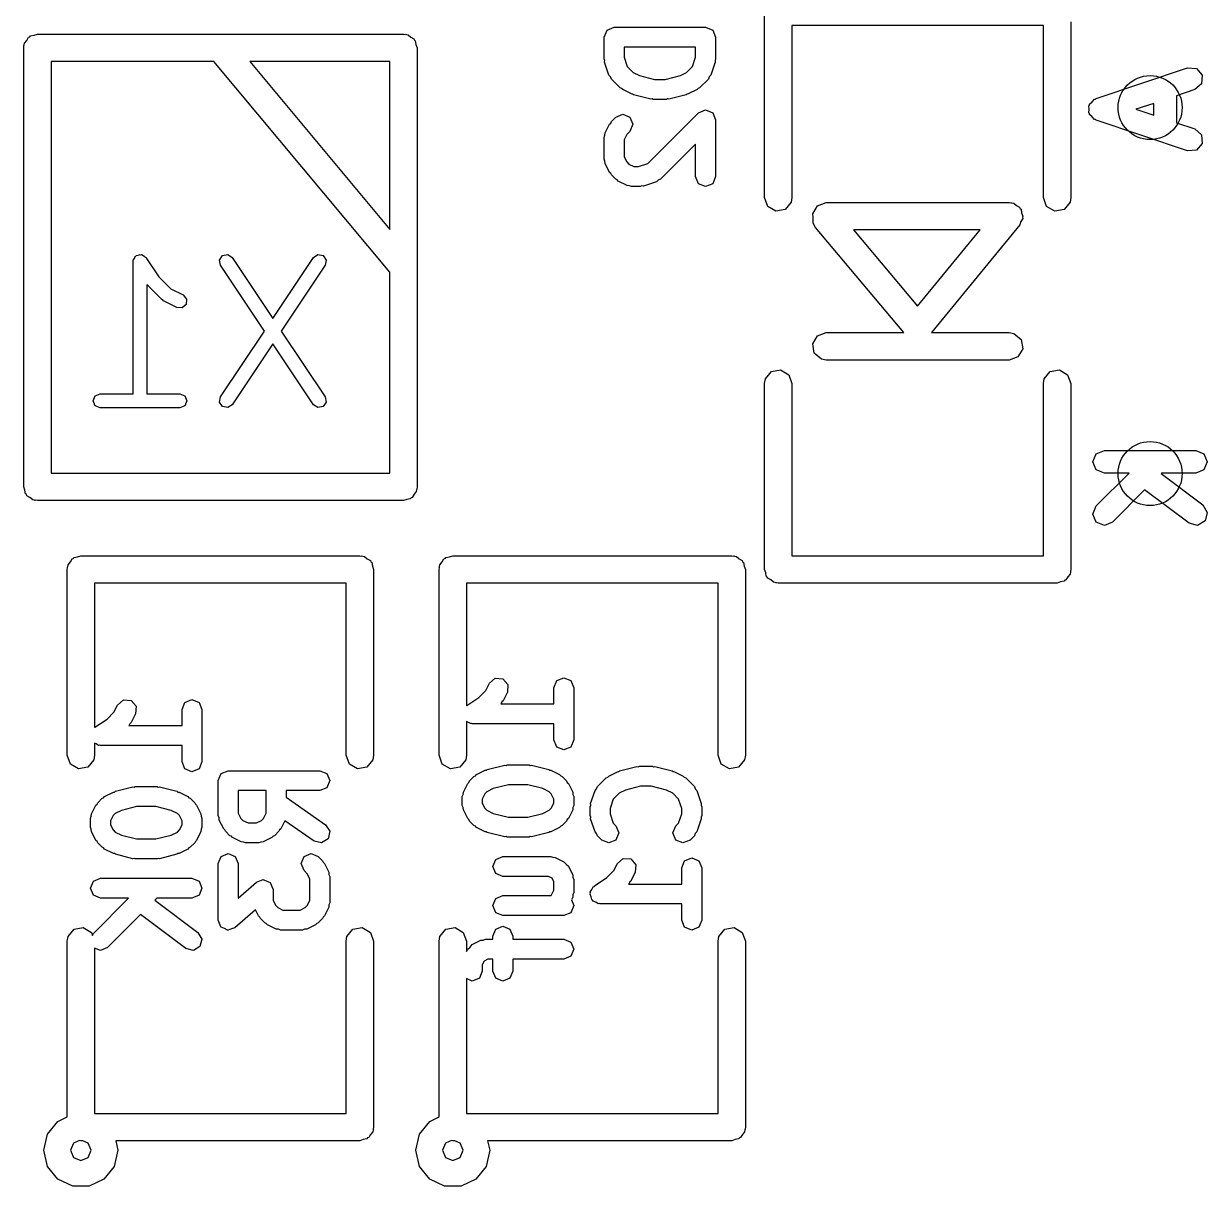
# Model space of a CAD drawing. Extents: x 0.19 to 1.59, y -0.01 to 0.38.
# Drawn here: x 1.2827 to 1.5373, y -0.0128 to 0.2374 of the extents above; entities that cross this region are included whole.
import ezdxf

# ---------------------------------------------------------------- set-up
doc = ezdxf.new("R2010")
doc.units = 0
doc.header["$MEASUREMENT"] = 0
doc.layers.add('BLACK', color=7, linetype='CONTINUOUS')

msp = doc.modelspace()

# ---------------------------------------------------------------- linework, layer by layer
at = {"layer": 'BLACK', "linetype": 'CONTINUOUS'}
for p, q in [((1.44205, 0.2), (1.44205, 0.24)), ((1.50205, 0.23705), (1.44795, 0.23705)), ((1.44795, 0.23705), (1.44795, 0.2)), ((1.50205, 0.2), (1.50205, 0.23705)), ((1.50795, 0.23782), (1.50795, 0.2)), ((1.28335, 0.23384), (1.28373, 0.23451)), ((1.28373, 0.23451), (1.28398, 0.2346)), ((1.28398, 0.2346), (1.28415, 0.2348)), ((1.28415, 0.2348), (1.28491, 0.23493)), ((1.28491, 0.23493), (1.28563, 0.2352)), ((1.28563, 0.2352), (1.36437, 0.2352)), ((1.36437, 0.2352), (1.36475, 0.23513)), ((1.36475, 0.23513), (1.36488, 0.23515)), ((1.36488, 0.23515), (1.365, 0.23509)), ((1.365, 0.23509), (1.36538, 0.23502)), ((1.36538, 0.23502), (1.36597, 0.23453)), ((1.36597, 0.23453), (1.36663, 0.23414)), ((1.40754, 0.23454), (1.40817, 0.23606)), ((1.40754, 0.22985), (1.40754, 0.23454)), ((1.40817, 0.23606), (1.40969, 0.23669)), ((1.40969, 0.23669), (1.42939, 0.23669)), ((1.42939, 0.23669), (1.43091, 0.23606)), ((1.43091, 0.23606), (1.43154, 0.23454)), ((1.43154, 0.23454), (1.43154, 0.22985)), ((1.28268, 0.23224), (1.28274, 0.23263)), ((1.28268, 0.13776), (1.28268, 0.23224)), ((1.28272, 0.23276), (1.28279, 0.23287)), ((1.28274, 0.23263), (1.28272, 0.23276)), ((1.28279, 0.23287), (1.28286, 0.23325)), ((1.28286, 0.23325), (1.28335, 0.23384)), ((1.36663, 0.23414), (1.36672, 0.23389)), ((1.36672, 0.23389), (1.36693, 0.23372)), ((1.36693, 0.23372), (1.36706, 0.23297)), ((1.36706, 0.23297), (1.36732, 0.23224)), ((1.36732, 0.23224), (1.36732, 0.13776)), ((1.42724, 0.23239), (1.41184, 0.23239)), ((1.41184, 0.23239), (1.41184, 0.2302)), ((1.42724, 0.2302), (1.42724, 0.23239)), ((1.28858, 0.22929), (1.28858, 0.14071)), ((1.32362, 0.22929), (1.28858, 0.22929)), ((1.36142, 0.18393), (1.32362, 0.22929)), ((1.3313, 0.22929), (1.36142, 0.19316)), ((1.36142, 0.22929), (1.3313, 0.22929)), ((1.36142, 0.19316), (1.36142, 0.22929)), ((1.40768, 0.22952), (1.40754, 0.22985)), ((1.40765, 0.22917), (1.40768, 0.22952)), ((1.40859, 0.22636), (1.40765, 0.22917)), ((1.41184, 0.2302), (1.41251, 0.2282)), ((1.42657, 0.2282), (1.42724, 0.2302)), ((1.43143, 0.22917), (1.43049, 0.22636)), ((1.43154, 0.22985), (1.4314, 0.22952)), ((1.4314, 0.22952), (1.43143, 0.22917)), ((1.41251, 0.2282), (1.41378, 0.22693)), ((1.41378, 0.22693), (1.41513, 0.22625)), ((1.42395, 0.22625), (1.4253, 0.22693)), ((1.4253, 0.22693), (1.42657, 0.2282)), ((1.51339, 0.22133), (1.53307, 0.2279)), ((1.53307, 0.2279), (1.53495, 0.22776)), ((1.53495, 0.22776), (1.53619, 0.22634)), ((1.40892, 0.22598), (1.40859, 0.22636)), ((1.40911, 0.22551), (1.40892, 0.22598)), ((1.41098, 0.22364), (1.40911, 0.22551)), ((1.41513, 0.22625), (1.4184, 0.22543)), ((1.4184, 0.22543), (1.42068, 0.22543)), ((1.42068, 0.22543), (1.42395, 0.22625)), ((1.42997, 0.22551), (1.4281, 0.22364)), ((1.43016, 0.22598), (1.42997, 0.22551)), ((1.43049, 0.22636), (1.43016, 0.22598)), ((1.53605, 0.22446), (1.53463, 0.22323)), ((1.53619, 0.22634), (1.53605, 0.22446)), ((1.41131, 0.2235), (1.41098, 0.22364)), ((1.41154, 0.22324), (1.41131, 0.2235)), ((1.41342, 0.2223), (1.41154, 0.22324)), ((1.41366, 0.22228), (1.41342, 0.2223)), ((1.41386, 0.22214), (1.41366, 0.22228)), ((1.41761, 0.2212), (1.41386, 0.22214)), ((1.42522, 0.22214), (1.42147, 0.2212)), ((1.42542, 0.22228), (1.42522, 0.22214)), ((1.42566, 0.2223), (1.42542, 0.22228)), ((1.42754, 0.22324), (1.42566, 0.2223)), ((1.42777, 0.2235), (1.42754, 0.22324)), ((1.4281, 0.22364), (1.42777, 0.2235)), ((1.53463, 0.22323), (1.53069, 0.22191)), ((1.53069, 0.22191), (1.53069, 0.21609)), ((1.41788, 0.22124), (1.41761, 0.2212)), ((1.41813, 0.22113), (1.41788, 0.22124)), ((1.42095, 0.22113), (1.41813, 0.22113)), ((1.4212, 0.22124), (1.42095, 0.22113)), ((1.42147, 0.2212), (1.4212, 0.22124)), ((1.51183, 0.21978), (1.51195, 0.21992)), ((1.51189, 0.219), (1.51183, 0.21978)), ((1.51183, 0.21822), (1.51189, 0.219)), ((1.51195, 0.21992), (1.51196, 0.2201)), ((1.51196, 0.2201), (1.51255, 0.22061)), ((1.51255, 0.22061), (1.51307, 0.2212)), ((1.51307, 0.2212), (1.51325, 0.22121)), ((1.51325, 0.22121), (1.51339, 0.22133)), ((1.52577, 0.22027), (1.52195, 0.219)), ((1.52195, 0.219), (1.52577, 0.21773)), ((1.52577, 0.21773), (1.52577, 0.22027)), ((1.40911, 0.21636), (1.41005, 0.2173)), ((1.41005, 0.2173), (1.41157, 0.21793)), ((1.41157, 0.21793), (1.41309, 0.2173)), ((1.41309, 0.2173), (1.41372, 0.21578)), ((1.41697, 0.20734), (1.42787, 0.21824)), ((1.42787, 0.21824), (1.42939, 0.21887)), ((1.42939, 0.21887), (1.43091, 0.21824)), ((1.43091, 0.21824), (1.43154, 0.21672)), ((1.43154, 0.21672), (1.43154, 0.20452)), ((1.51195, 0.21808), (1.51183, 0.21822)), ((1.51196, 0.2179), (1.51195, 0.21808)), ((1.51255, 0.21739), (1.51196, 0.2179)), ((1.51307, 0.2168), (1.51255, 0.21739)), ((1.51325, 0.21679), (1.51307, 0.2168)), ((1.51339, 0.21667), (1.51325, 0.21679)), ((1.53307, 0.2101), (1.51339, 0.21667)), ((1.40773, 0.21343), (1.40777, 0.21393)), ((1.40777, 0.21393), (1.40871, 0.2158)), ((1.40871, 0.2158), (1.40897, 0.21603)), ((1.40897, 0.21603), (1.40911, 0.21636)), ((1.41309, 0.21426), (1.4124, 0.21357)), ((1.41372, 0.21578), (1.41309, 0.21426)), ((1.53069, 0.21609), (1.53463, 0.21477)), ((1.53463, 0.21477), (1.53605, 0.21354)), ((1.40754, 0.21296), (1.40773, 0.21343)), ((1.40754, 0.20827), (1.40754, 0.21296)), ((1.4124, 0.21357), (1.41184, 0.21246)), ((1.41184, 0.21246), (1.41184, 0.20878)), ((1.42724, 0.21153), (1.41965, 0.20394)), ((1.42724, 0.20452), (1.42724, 0.21153)), ((1.53619, 0.21166), (1.53495, 0.21024)), ((1.53605, 0.21354), (1.53619, 0.21166)), ((1.53495, 0.21024), (1.53307, 0.2101)), ((1.40773, 0.20781), (1.40754, 0.20827)), ((1.40777, 0.20731), (1.40773, 0.20781)), ((1.40871, 0.20544), (1.40777, 0.20731)), ((1.41184, 0.20878), (1.4124, 0.20767)), ((1.4124, 0.20767), (1.41284, 0.20723)), ((1.41284, 0.20723), (1.41395, 0.20667)), ((1.41395, 0.20667), (1.41497, 0.20667)), ((1.41497, 0.20667), (1.41697, 0.20734)), ((1.40897, 0.2052), (1.40871, 0.20544)), ((1.40911, 0.20488), (1.40897, 0.2052)), ((1.41005, 0.20394), (1.40911, 0.20488)), ((1.41037, 0.2038), (1.41005, 0.20394)), ((1.4106, 0.20354), (1.41037, 0.2038)), ((1.41919, 0.20375), (1.41881, 0.20342)), ((1.41965, 0.20394), (1.41919, 0.20375)), ((1.42787, 0.203), (1.42724, 0.20452)), ((1.43154, 0.20452), (1.43091, 0.203)), ((1.41248, 0.2026), (1.4106, 0.20354)), ((1.41298, 0.20256), (1.41248, 0.2026)), ((1.41344, 0.20237), (1.41298, 0.20256)), ((1.41532, 0.20237), (1.41344, 0.20237)), ((1.41565, 0.20251), (1.41532, 0.20237)), ((1.416, 0.20248), (1.41565, 0.20251)), ((1.41881, 0.20342), (1.416, 0.20248)), ((1.42939, 0.20237), (1.42787, 0.203)), ((1.43091, 0.203), (1.42939, 0.20237)), ((1.44274, 0.1981), (1.44205, 0.2)), ((1.44777, 0.19899), (1.44648, 0.19744)), ((1.44795, 0.2), (1.44777, 0.19899)), ((1.45342, 0.19826), (1.45531, 0.19895)), ((1.45531, 0.19895), (1.49469, 0.19895)), ((1.49469, 0.19895), (1.49504, 0.19889)), ((1.49504, 0.19889), (1.49517, 0.19891)), ((1.49517, 0.19891), (1.49528, 0.19885)), ((1.49528, 0.19885), (1.49569, 0.19878)), ((1.49569, 0.19878), (1.49627, 0.19829)), ((1.50274, 0.1981), (1.50205, 0.2)), ((1.50777, 0.19899), (1.50648, 0.19744)), ((1.50795, 0.2), (1.50777, 0.19899)), ((1.44449, 0.19709), (1.44274, 0.1981)), ((1.44648, 0.19744), (1.44449, 0.19709)), ((1.45241, 0.19651), (1.45342, 0.19826)), ((1.45254, 0.19576), (1.45241, 0.19651)), ((1.49627, 0.19829), (1.49693, 0.19792)), ((1.49693, 0.19792), (1.49703, 0.19766)), ((1.49703, 0.19766), (1.49724, 0.19748)), ((1.49724, 0.19748), (1.49737, 0.19674)), ((1.49737, 0.19674), (1.49764, 0.19603)), ((1.50449, 0.19709), (1.50274, 0.1981)), ((1.50648, 0.19744), (1.50449, 0.19709)), ((1.45254, 0.19449), (1.45254, 0.19576)), ((1.45305, 0.1936), (1.45254, 0.19449)), ((1.47203, 0.17095), (1.45305, 0.1936)), ((1.49697, 0.19413), (1.47796, 0.17095)), ((1.49722, 0.19484), (1.49697, 0.19413)), ((1.49759, 0.19549), (1.49722, 0.19484)), ((1.49764, 0.19603), (1.49754, 0.19577)), ((1.49754, 0.19577), (1.49759, 0.19549)), ((1.46122, 0.19305), (1.47498, 0.17663)), ((1.48844, 0.19305), (1.46122, 0.19305)), ((1.47498, 0.17663), (1.48844, 0.19305)), ((1.30621, 0.18628), (1.30627, 0.18642)), ((1.30621, 0.15778), (1.30621, 0.18628)), ((1.30624, 0.18657), (1.30649, 0.18693)), ((1.30627, 0.18642), (1.30624, 0.18657)), ((1.30649, 0.18693), (1.30665, 0.18734)), ((1.30665, 0.18734), (1.3068, 0.1874)), ((1.3068, 0.1874), (1.30688, 0.18753)), ((1.30688, 0.18753), (1.30731, 0.18761)), ((1.30731, 0.18761), (1.30771, 0.18778)), ((1.30771, 0.18778), (1.30786, 0.18772)), ((1.30786, 0.18772), (1.30801, 0.18775)), ((1.30801, 0.18775), (1.30837, 0.18751)), ((1.30837, 0.18751), (1.30877, 0.18734)), ((1.30877, 0.18734), (1.30883, 0.1872)), ((1.30883, 0.1872), (1.30896, 0.18711)), ((1.30896, 0.18711), (1.31174, 0.18295)), ((1.32481, 0.18657), (1.32545, 0.18753)), ((1.32504, 0.18544), (1.32481, 0.18657)), ((1.32545, 0.18753), (1.32658, 0.18775)), ((1.32658, 0.18775), (1.32753, 0.18711)), ((1.32753, 0.18711), (1.33629, 0.17398)), ((1.33629, 0.17398), (1.34504, 0.18711)), ((1.34504, 0.18711), (1.34599, 0.18775)), ((1.34599, 0.18775), (1.34712, 0.18753)), ((1.34712, 0.18753), (1.34776, 0.18657)), ((1.34776, 0.18657), (1.34753, 0.18544)), ((1.33448, 0.17128), (1.32504, 0.18544)), ((1.34753, 0.18544), (1.33809, 0.17128)), ((1.36142, 0.14071), (1.36142, 0.18393)), ((1.30932, 0.18116), (1.30921, 0.18132)), ((1.30921, 0.18132), (1.30921, 0.15778)), ((1.30945, 0.18107), (1.30932, 0.18116)), ((1.30951, 0.18093), (1.30945, 0.18107)), ((1.31237, 0.17807), (1.30951, 0.18093)), ((1.31174, 0.18295), (1.31432, 0.18037)), ((1.31432, 0.18037), (1.31696, 0.17905)), ((1.31696, 0.17905), (1.31771, 0.17818)), ((1.3126, 0.17798), (1.31237, 0.17807)), ((1.31276, 0.17779), (1.3126, 0.17798)), ((1.31561, 0.17636), (1.31276, 0.17779)), ((1.31676, 0.17628), (1.31561, 0.17636)), ((1.31763, 0.17703), (1.31676, 0.17628)), ((1.31771, 0.17818), (1.31763, 0.17703)), ((1.32504, 0.15711), (1.33448, 0.17128)), ((1.33809, 0.17128), (1.34753, 0.15711)), ((1.45342, 0.17026), (1.45531, 0.17095)), ((1.45531, 0.17095), (1.47203, 0.17095)), ((1.47796, 0.17095), (1.49469, 0.17095)), ((1.49469, 0.17095), (1.49569, 0.17078)), ((1.49569, 0.17078), (1.49724, 0.16948)), ((1.33629, 0.16857), (1.32753, 0.15544)), ((1.34504, 0.15544), (1.33629, 0.16857)), ((1.45241, 0.16851), (1.45342, 0.17026)), ((1.45276, 0.16652), (1.45241, 0.16851)), ((1.49724, 0.16948), (1.49759, 0.16749)), ((1.45431, 0.16523), (1.45276, 0.16652)), ((1.49658, 0.16574), (1.49469, 0.16505)), ((1.49759, 0.16749), (1.49658, 0.16574)), ((1.45531, 0.16505), (1.45431, 0.16523)), ((1.49469, 0.16505), (1.45531, 0.16505)), ((1.44205, 0.16), (1.44223, 0.16101)), ((1.44223, 0.16101), (1.44352, 0.16256)), ((1.44352, 0.16256), (1.44551, 0.16291)), ((1.44551, 0.16291), (1.44726, 0.1619)), ((1.44726, 0.1619), (1.44795, 0.16)), ((1.50205, 0.16), (1.50223, 0.16101)), ((1.50223, 0.16101), (1.50352, 0.16256)), ((1.50352, 0.16256), (1.50551, 0.16291)), ((1.50551, 0.16291), (1.50726, 0.1619)), ((1.50726, 0.1619), (1.50795, 0.16)), ((1.44205, 0.12), (1.44205, 0.16)), ((1.44795, 0.16), (1.44795, 0.12295)), ((1.50205, 0.12295), (1.50205, 0.16)), ((1.50795, 0.16), (1.50795, 0.12)), ((1.29764, 0.15628), (1.29808, 0.15734)), ((1.29808, 0.15522), (1.29764, 0.15628)), ((1.29808, 0.15734), (1.29914, 0.15778)), ((1.29914, 0.15778), (1.30621, 0.15778)), ((1.30921, 0.15778), (1.31629, 0.15778)), ((1.31629, 0.15778), (1.31735, 0.15734)), ((1.31735, 0.15734), (1.31779, 0.15628)), ((1.31779, 0.15628), (1.31735, 0.15522)), ((1.32481, 0.15598), (1.32504, 0.15711)), ((1.32545, 0.15503), (1.32481, 0.15598)), ((1.32753, 0.15544), (1.32658, 0.15481)), ((1.34599, 0.15481), (1.34504, 0.15544)), ((1.34776, 0.15598), (1.34712, 0.15503)), ((1.34753, 0.15711), (1.34776, 0.15598)), ((1.29914, 0.15478), (1.29808, 0.15522)), ((1.30771, 0.15478), (1.29914, 0.15478)), ((1.31629, 0.15478), (1.30771, 0.15478)), ((1.31735, 0.15522), (1.31629, 0.15478)), ((1.32658, 0.15481), (1.32545, 0.15503)), ((1.34712, 0.15503), (1.34599, 0.15481)), ((1.51343, 0.1449), (1.51517, 0.14562)), ((1.51517, 0.14562), (1.53485, 0.14562)), ((1.53485, 0.14562), (1.53659, 0.1449)), ((1.51271, 0.14316), (1.51343, 0.1449)), ((1.51343, 0.14142), (1.51271, 0.14316)), ((1.53659, 0.1449), (1.53731, 0.14316)), ((1.53731, 0.14316), (1.53659, 0.14142)), ((1.28858, 0.14071), (1.36142, 0.14071)), ((1.51517, 0.14069), (1.51343, 0.14142)), ((1.51343, 0.13365), (1.52047, 0.14069)), ((1.52047, 0.14069), (1.51517, 0.14069)), ((1.52743, 0.14069), (1.52735, 0.14061)), ((1.52735, 0.14061), (1.53633, 0.13388)), ((1.53485, 0.14069), (1.52743, 0.14069)), ((1.53659, 0.14142), (1.53485, 0.14069)), ((1.28294, 0.13703), (1.28268, 0.13776)), ((1.36732, 0.13776), (1.36726, 0.13737)), ((1.28307, 0.13628), (1.28294, 0.13703)), ((1.28328, 0.13611), (1.28307, 0.13628)), ((1.28337, 0.13586), (1.28328, 0.13611)), ((1.28403, 0.13547), (1.28337, 0.13586)), ((1.28462, 0.13498), (1.28403, 0.13547)), ((1.285, 0.13491), (1.28462, 0.13498)), ((1.36509, 0.13506), (1.36437, 0.1348)), ((1.36585, 0.1352), (1.36509, 0.13506)), ((1.36602, 0.1354), (1.36585, 0.1352)), ((1.36627, 0.13549), (1.36602, 0.1354)), ((1.36665, 0.13616), (1.36627, 0.13549)), ((1.36714, 0.13675), (1.36665, 0.13616)), ((1.36721, 0.13713), (1.36714, 0.13675)), ((1.36728, 0.13724), (1.36721, 0.13713)), ((1.36726, 0.13737), (1.36728, 0.13724)), ((1.52383, 0.13709), (1.51691, 0.13017)), ((1.53337, 0.12994), (1.52383, 0.13709)), ((1.28512, 0.13485), (1.285, 0.13491)), ((1.28525, 0.13487), (1.28512, 0.13485)), ((1.28563, 0.1348), (1.28525, 0.13487)), ((1.36437, 0.1348), (1.28563, 0.1348)), ((1.51271, 0.13191), (1.51343, 0.13365)), ((1.53633, 0.13388), (1.53729, 0.13226)), ((1.51343, 0.13017), (1.51271, 0.13191)), ((1.51517, 0.12945), (1.51343, 0.13017)), ((1.51691, 0.13017), (1.51517, 0.12945)), ((1.5352, 0.12947), (1.53337, 0.12994)), ((1.53682, 0.13043), (1.5352, 0.12947)), ((1.53729, 0.13226), (1.53682, 0.13043)), ((1.29272, 0.1216), (1.2931, 0.12226)), ((1.2931, 0.12226), (1.29335, 0.12235)), ((1.29335, 0.12235), (1.29352, 0.12256)), ((1.29352, 0.12256), (1.29428, 0.12269)), ((1.29428, 0.12269), (1.295, 0.12295)), ((1.295, 0.12295), (1.355, 0.12295)), ((1.355, 0.12295), (1.35538, 0.12288)), ((1.35538, 0.12288), (1.35551, 0.12291)), ((1.35551, 0.12291), (1.35563, 0.12284)), ((1.35563, 0.12284), (1.35601, 0.12277)), ((1.35601, 0.12277), (1.3566, 0.12228)), ((1.3566, 0.12228), (1.35726, 0.1219)), ((1.37272, 0.1216), (1.3731, 0.12226)), ((1.3731, 0.12226), (1.37335, 0.12235)), ((1.37335, 0.12235), (1.37352, 0.12256)), ((1.37352, 0.12256), (1.37428, 0.12269)), ((1.37428, 0.12269), (1.375, 0.12295)), ((1.375, 0.12295), (1.435, 0.12295)), ((1.435, 0.12295), (1.43538, 0.12288)), ((1.43538, 0.12288), (1.43551, 0.12291)), ((1.43551, 0.12291), (1.43563, 0.12284)), ((1.43563, 0.12284), (1.43601, 0.12277)), ((1.43601, 0.12277), (1.4366, 0.12228)), ((1.4366, 0.12228), (1.43726, 0.1219)), ((1.44795, 0.12295), (1.50205, 0.12295)), ((1.29205, 0.12), (1.29211, 0.12038)), ((1.29205, 0.08), (1.29205, 0.12)), ((1.29209, 0.12051), (1.29216, 0.12063)), ((1.29211, 0.12038), (1.29209, 0.12051)), ((1.29216, 0.12063), (1.29223, 0.12101)), ((1.29223, 0.12101), (1.29272, 0.1216)), ((1.35726, 0.1219), (1.35735, 0.12165)), ((1.35735, 0.12165), (1.35756, 0.12148)), ((1.35756, 0.12148), (1.35769, 0.12072)), ((1.35769, 0.12072), (1.35795, 0.12)), ((1.35795, 0.12), (1.35795, 0.08)), ((1.37205, 0.12), (1.37211, 0.12038)), ((1.37205, 0.08), (1.37205, 0.12)), ((1.37209, 0.12051), (1.37216, 0.12063)), ((1.37211, 0.12038), (1.37209, 0.12051)), ((1.37216, 0.12063), (1.37223, 0.12101)), ((1.37223, 0.12101), (1.37272, 0.1216)), ((1.43726, 0.1219), (1.43735, 0.12165)), ((1.43735, 0.12165), (1.43756, 0.12148)), ((1.43756, 0.12148), (1.43769, 0.12072)), ((1.43769, 0.12072), (1.43795, 0.12)), ((1.43795, 0.12), (1.43795, 0.08)), ((1.44231, 0.11928), (1.44205, 0.12)), ((1.50795, 0.12), (1.50789, 0.11962)), ((1.44244, 0.11852), (1.44231, 0.11928)), ((1.44265, 0.11835), (1.44244, 0.11852)), ((1.44274, 0.1181), (1.44265, 0.11835)), ((1.4434, 0.11772), (1.44274, 0.1181)), ((1.44399, 0.11722), (1.4434, 0.11772)), ((1.44437, 0.11716), (1.44399, 0.11722)), ((1.44449, 0.11709), (1.44437, 0.11716)), ((1.50572, 0.11731), (1.505, 0.11705)), ((1.50648, 0.11744), (1.50572, 0.11731)), ((1.50665, 0.11765), (1.50648, 0.11744)), ((1.5069, 0.11774), (1.50665, 0.11765)), ((1.50728, 0.1184), (1.5069, 0.11774)), ((1.50777, 0.11899), (1.50728, 0.1184)), ((1.50784, 0.11937), (1.50777, 0.11899)), ((1.50791, 0.11949), (1.50784, 0.11937)), ((1.50789, 0.11962), (1.50791, 0.11949)), ((1.35205, 0.11705), (1.29795, 0.11705)), ((1.29795, 0.11705), (1.29795, 0.08595)), ((1.35205, 0.08), (1.35205, 0.11705)), ((1.43205, 0.11705), (1.37795, 0.11705)), ((1.37795, 0.11705), (1.37795, 0.09064)), ((1.43205, 0.08), (1.43205, 0.11705)), ((1.44462, 0.11711), (1.44449, 0.11709)), ((1.445, 0.11705), (1.44462, 0.11711)), ((1.505, 0.11705), (1.445, 0.11705)), ((1.38211, 0.09395), (1.3829, 0.09551)), ((1.3829, 0.09551), (1.38414, 0.09659)), ((1.38414, 0.09659), (1.38578, 0.09647)), ((1.38578, 0.09647), (1.38686, 0.09523)), ((1.38686, 0.09523), (1.38674, 0.09359)), ((1.39674, 0.09455), (1.39737, 0.09607)), ((1.39674, 0.09107), (1.39674, 0.09455)), ((1.39737, 0.09607), (1.39889, 0.0967)), ((1.39889, 0.0967), (1.40041, 0.09607)), ((1.40041, 0.09607), (1.40104, 0.09455)), ((1.40104, 0.09455), (1.40104, 0.08329)), ((1.3029, 0.09082), (1.30414, 0.0919)), ((1.30414, 0.0919), (1.30578, 0.09178)), ((1.30578, 0.09178), (1.30686, 0.09054)), ((1.31737, 0.09138), (1.31889, 0.09201)), ((1.31889, 0.09201), (1.32041, 0.09138)), ((1.378, 0.09071), (1.38063, 0.09247)), ((1.38063, 0.09247), (1.38211, 0.09395)), ((1.3858, 0.09171), (1.38554, 0.09148)), ((1.38674, 0.09359), (1.3858, 0.09171)), ((1.30063, 0.08778), (1.30211, 0.08926)), ((1.30211, 0.08926), (1.3029, 0.09082)), ((1.30686, 0.09054), (1.30674, 0.0889)), ((1.31674, 0.08986), (1.31737, 0.09138)), ((1.31674, 0.08638), (1.31674, 0.08986)), ((1.32041, 0.09138), (1.32104, 0.08986)), ((1.32104, 0.08986), (1.32104, 0.0786)), ((1.37795, 0.09064), (1.378, 0.09071)), ((1.3854, 0.09115), (1.38532, 0.09107)), ((1.38532, 0.09107), (1.39674, 0.09107)), ((1.38554, 0.09148), (1.3854, 0.09115)), ((1.298, 0.08602), (1.30063, 0.08778)), ((1.30554, 0.08679), (1.3054, 0.08646)), ((1.3058, 0.08702), (1.30554, 0.08679)), ((1.30674, 0.0889), (1.3058, 0.08702)), ((1.37825, 0.08716), (1.37795, 0.08728)), ((1.37795, 0.08728), (1.37795, 0.08)), ((1.37877, 0.08681), (1.37825, 0.08716)), ((1.37899, 0.08686), (1.37877, 0.08681)), ((1.37919, 0.08677), (1.37899, 0.08686)), ((1.39674, 0.08677), (1.37919, 0.08677)), ((1.39674, 0.08329), (1.39674, 0.08677)), ((1.29795, 0.08595), (1.298, 0.08602)), ((1.3054, 0.08646), (1.30532, 0.08638)), ((1.30532, 0.08638), (1.31674, 0.08638)), ((1.29825, 0.08247), (1.29795, 0.08259)), ((1.29795, 0.08259), (1.29795, 0.08)), ((1.29877, 0.08212), (1.29825, 0.08247)), ((1.29899, 0.08217), (1.29877, 0.08212)), ((1.29919, 0.08208), (1.29899, 0.08217)), ((1.31674, 0.08208), (1.29919, 0.08208)), ((1.31674, 0.0786), (1.31674, 0.08208)), ((1.39737, 0.08177), (1.39674, 0.08329)), ((1.39889, 0.08114), (1.39737, 0.08177)), ((1.40041, 0.08177), (1.39889, 0.08114)), ((1.40104, 0.08329), (1.40041, 0.08177)), ((1.29274, 0.0781), (1.29205, 0.08)), ((1.29777, 0.07899), (1.29648, 0.07744)), ((1.29795, 0.08), (1.29777, 0.07899)), ((1.35274, 0.0781), (1.35205, 0.08)), ((1.35777, 0.07899), (1.35648, 0.07744)), ((1.35795, 0.08), (1.35777, 0.07899)), ((1.37274, 0.0781), (1.37205, 0.08)), ((1.37777, 0.07899), (1.37648, 0.07744)), ((1.37795, 0.08), (1.37777, 0.07899)), ((1.43274, 0.0781), (1.43205, 0.08)), ((1.43777, 0.07899), (1.43648, 0.07744)), ((1.43795, 0.08), (1.43777, 0.07899)), ((1.29449, 0.07709), (1.29274, 0.0781)), ((1.29648, 0.07744), (1.29449, 0.07709)), ((1.31737, 0.07708), (1.31674, 0.0786)), ((1.31889, 0.07645), (1.31737, 0.07708)), ((1.32041, 0.07708), (1.31889, 0.07645)), ((1.32104, 0.0786), (1.32041, 0.07708)), ((1.32517, 0.07606), (1.32669, 0.07669)), ((1.32669, 0.07669), (1.34639, 0.07669)), ((1.34639, 0.07669), (1.34791, 0.07606)), ((1.35449, 0.07709), (1.35274, 0.0781)), ((1.35648, 0.07744), (1.35449, 0.07709)), ((1.37449, 0.07709), (1.37274, 0.0781)), ((1.37648, 0.07744), (1.37449, 0.07709)), ((1.3801, 0.07583), (1.38198, 0.07677)), ((1.38198, 0.07677), (1.38222, 0.07679)), ((1.38222, 0.07679), (1.38242, 0.07694)), ((1.38242, 0.07694), (1.38617, 0.07787)), ((1.38617, 0.07787), (1.38644, 0.07783)), ((1.38644, 0.07783), (1.38669, 0.07794)), ((1.38669, 0.07794), (1.39139, 0.07794)), ((1.39139, 0.07794), (1.39164, 0.07783)), ((1.39164, 0.07783), (1.39191, 0.07787)), ((1.39191, 0.07787), (1.39566, 0.07694)), ((1.39566, 0.07694), (1.39586, 0.07679)), ((1.39586, 0.07679), (1.3961, 0.07677)), ((1.3961, 0.07677), (1.39798, 0.07583)), ((1.40854, 0.07553), (1.41042, 0.07646)), ((1.41042, 0.07646), (1.41066, 0.07648)), ((1.41066, 0.07648), (1.41086, 0.07663)), ((1.41086, 0.07663), (1.41461, 0.07756)), ((1.41461, 0.07756), (1.41488, 0.07752)), ((1.41488, 0.07752), (1.41513, 0.07763)), ((1.41513, 0.07763), (1.41795, 0.07763)), ((1.41795, 0.07763), (1.4182, 0.07752)), ((1.4182, 0.07752), (1.41847, 0.07756)), ((1.41847, 0.07756), (1.42222, 0.07663)), ((1.42222, 0.07663), (1.42242, 0.07648)), ((1.42242, 0.07648), (1.42266, 0.07646)), ((1.42266, 0.07646), (1.42454, 0.07553)), ((1.43449, 0.07709), (1.43274, 0.0781)), ((1.43648, 0.07744), (1.43449, 0.07709)), ((1.32454, 0.07454), (1.32517, 0.07606)), ((1.32454, 0.06704), (1.32454, 0.07454)), ((1.34791, 0.07606), (1.34854, 0.07454)), ((1.34854, 0.07454), (1.34791, 0.07302)), ((1.37727, 0.07206), (1.37821, 0.07394)), ((1.37821, 0.07394), (1.37847, 0.07417)), ((1.37847, 0.07417), (1.37861, 0.07449)), ((1.37861, 0.07449), (1.37955, 0.07543)), ((1.37955, 0.07543), (1.37987, 0.07557)), ((1.37987, 0.07557), (1.3801, 0.07583)), ((1.39798, 0.07583), (1.39821, 0.07557)), ((1.39821, 0.07557), (1.39853, 0.07543)), ((1.39853, 0.07543), (1.39947, 0.07449)), ((1.39947, 0.07449), (1.39961, 0.07417)), ((1.39961, 0.07417), (1.39987, 0.07394)), ((1.39987, 0.07394), (1.40081, 0.07206)), ((1.40611, 0.07325), (1.40798, 0.07512)), ((1.40798, 0.07512), (1.40831, 0.07526)), ((1.40831, 0.07526), (1.40854, 0.07553)), ((1.42454, 0.07553), (1.42477, 0.07526)), ((1.42477, 0.07526), (1.4251, 0.07512)), ((1.4251, 0.07512), (1.42697, 0.07325)), ((1.3001, 0.07114), (1.30198, 0.07208)), ((1.30198, 0.07208), (1.30222, 0.0721)), ((1.30222, 0.0721), (1.30242, 0.07225)), ((1.30242, 0.07225), (1.30617, 0.07318)), ((1.30617, 0.07318), (1.30644, 0.07314)), ((1.30644, 0.07314), (1.30669, 0.07325)), ((1.30669, 0.07325), (1.31139, 0.07325)), ((1.31139, 0.07325), (1.31164, 0.07314)), ((1.31164, 0.07314), (1.31191, 0.07318)), ((1.31191, 0.07318), (1.31566, 0.07225)), ((1.31566, 0.07225), (1.31586, 0.0721)), ((1.31586, 0.0721), (1.3161, 0.07208)), ((1.3161, 0.07208), (1.31798, 0.07114)), ((1.33486, 0.07239), (1.32884, 0.07239)), ((1.32884, 0.07239), (1.32884, 0.06754)), ((1.33486, 0.06754), (1.33486, 0.07239)), ((1.34639, 0.07239), (1.33916, 0.07239)), ((1.33916, 0.07239), (1.33916, 0.07097)), ((1.34791, 0.07302), (1.34639, 0.07239)), ((1.37704, 0.0711), (1.37723, 0.07156)), ((1.37723, 0.07156), (1.37727, 0.07206)), ((1.3819, 0.0717), (1.38134, 0.07059)), ((1.38234, 0.07214), (1.3819, 0.0717)), ((1.38369, 0.07282), (1.38234, 0.07214)), ((1.38696, 0.07364), (1.38369, 0.07282)), ((1.39112, 0.07364), (1.38696, 0.07364)), ((1.39439, 0.07282), (1.39112, 0.07364)), ((1.39574, 0.07214), (1.39439, 0.07282)), ((1.39618, 0.0717), (1.39574, 0.07214)), ((1.39674, 0.07059), (1.39618, 0.0717)), ((1.40081, 0.07206), (1.40085, 0.07156)), ((1.40085, 0.07156), (1.40104, 0.0711)), ((1.40465, 0.06959), (1.40559, 0.07241)), ((1.40559, 0.07241), (1.40592, 0.07278)), ((1.40592, 0.07278), (1.40611, 0.07325)), ((1.41078, 0.07184), (1.40951, 0.07056)), ((1.41213, 0.07251), (1.41078, 0.07184)), ((1.4154, 0.07333), (1.41213, 0.07251)), ((1.41768, 0.07333), (1.4154, 0.07333)), ((1.42095, 0.07251), (1.41768, 0.07333)), ((1.4223, 0.07184), (1.42095, 0.07251)), ((1.42357, 0.07056), (1.4223, 0.07184)), ((1.42697, 0.07325), (1.42716, 0.07278)), ((1.42716, 0.07278), (1.42749, 0.07241)), ((1.42749, 0.07241), (1.42843, 0.06959)), ((1.29727, 0.06737), (1.29821, 0.06924)), ((1.29821, 0.06924), (1.29847, 0.06948)), ((1.29847, 0.06948), (1.29861, 0.0698)), ((1.29861, 0.0698), (1.29955, 0.07074)), ((1.29955, 0.07074), (1.29987, 0.07088)), ((1.29987, 0.07088), (1.3001, 0.07114)), ((1.30696, 0.06895), (1.30369, 0.06813)), ((1.31112, 0.06895), (1.30696, 0.06895)), ((1.31439, 0.06813), (1.31112, 0.06895)), ((1.31798, 0.07114), (1.31821, 0.07088)), ((1.31821, 0.07088), (1.31853, 0.07074)), ((1.31853, 0.07074), (1.31947, 0.0698)), ((1.31947, 0.0698), (1.31961, 0.06948)), ((1.31961, 0.06948), (1.31987, 0.06924)), ((1.31987, 0.06924), (1.32081, 0.06737)), ((1.33916, 0.07097), (1.34762, 0.06504)), ((1.37704, 0.06922), (1.37704, 0.0711)), ((1.37723, 0.06876), (1.37704, 0.06922)), ((1.37727, 0.06826), (1.37723, 0.06876)), ((1.38134, 0.07059), (1.38134, 0.06973)), ((1.38134, 0.06973), (1.3819, 0.06862)), ((1.39618, 0.06862), (1.39674, 0.06973)), ((1.39674, 0.06973), (1.39674, 0.07059)), ((1.40085, 0.06876), (1.40081, 0.06826)), ((1.40104, 0.06922), (1.40085, 0.06876)), ((1.40104, 0.0711), (1.40104, 0.06922)), ((1.40454, 0.06891), (1.40468, 0.06924)), ((1.40454, 0.06704), (1.40454, 0.06891)), ((1.40468, 0.06924), (1.40465, 0.06959)), ((1.40951, 0.07056), (1.40884, 0.06856)), ((1.42424, 0.06856), (1.42357, 0.07056)), ((1.42843, 0.06959), (1.4284, 0.06924)), ((1.4284, 0.06924), (1.42854, 0.06891)), ((1.42854, 0.06891), (1.42854, 0.06704)), ((1.29704, 0.06641), (1.29723, 0.06687)), ((1.29704, 0.06453), (1.29704, 0.06641)), ((1.29723, 0.06687), (1.29727, 0.06737)), ((1.3019, 0.06701), (1.30134, 0.0659)), ((1.30234, 0.06745), (1.3019, 0.06701)), ((1.30369, 0.06813), (1.30234, 0.06745)), ((1.31574, 0.06745), (1.31439, 0.06813)), ((1.31618, 0.06701), (1.31574, 0.06745)), ((1.31674, 0.0659), (1.31618, 0.06701)), ((1.32081, 0.06737), (1.32085, 0.06687)), ((1.32085, 0.06687), (1.32104, 0.06641)), ((1.32104, 0.06641), (1.32104, 0.06453)), ((1.32473, 0.06657), (1.32454, 0.06704)), ((1.32477, 0.06607), (1.32473, 0.06657)), ((1.32884, 0.06754), (1.32939, 0.06643)), ((1.32939, 0.06643), (1.32984, 0.06599)), ((1.33386, 0.06599), (1.3343, 0.06643)), ((1.3343, 0.06643), (1.33486, 0.06754)), ((1.37821, 0.06638), (1.37727, 0.06826)), ((1.37847, 0.06615), (1.37821, 0.06638)), ((1.3819, 0.06862), (1.38234, 0.06817)), ((1.38234, 0.06817), (1.38369, 0.0675)), ((1.38369, 0.0675), (1.38696, 0.06668)), ((1.38696, 0.06668), (1.39112, 0.06668)), ((1.39112, 0.06668), (1.39439, 0.0675)), ((1.39439, 0.0675), (1.39574, 0.06817)), ((1.39574, 0.06817), (1.39618, 0.06862)), ((1.39987, 0.06638), (1.39961, 0.06615)), ((1.40081, 0.06826), (1.39987, 0.06638)), ((1.40468, 0.06671), (1.40454, 0.06704)), ((1.40465, 0.06636), (1.40468, 0.06671)), ((1.40559, 0.06354), (1.40465, 0.06636)), ((1.40884, 0.06856), (1.40884, 0.06738)), ((1.40884, 0.06738), (1.40951, 0.06538)), ((1.42357, 0.06538), (1.42424, 0.06738)), ((1.42424, 0.06738), (1.42424, 0.06856)), ((1.42843, 0.06636), (1.42749, 0.06354)), ((1.42854, 0.06704), (1.4284, 0.06671)), ((1.4284, 0.06671), (1.42843, 0.06636)), ((1.29723, 0.06407), (1.29704, 0.06453)), ((1.29727, 0.06357), (1.29723, 0.06407)), ((1.30134, 0.0659), (1.30134, 0.06504)), ((1.30134, 0.06504), (1.3019, 0.06393)), ((1.3019, 0.06393), (1.30234, 0.06348)), ((1.31574, 0.06348), (1.31618, 0.06393)), ((1.31618, 0.06393), (1.31674, 0.06504)), ((1.31674, 0.06504), (1.31674, 0.0659)), ((1.32085, 0.06407), (1.32081, 0.06357)), ((1.32104, 0.06453), (1.32085, 0.06407)), ((1.32571, 0.0642), (1.32477, 0.06607)), ((1.32597, 0.06397), (1.32571, 0.0642)), ((1.32611, 0.06364), (1.32597, 0.06397)), ((1.32984, 0.06599), (1.33095, 0.06543)), ((1.33095, 0.06543), (1.33275, 0.06543)), ((1.33275, 0.06543), (1.33386, 0.06599)), ((1.33773, 0.06397), (1.33759, 0.06364)), ((1.33799, 0.0642), (1.33773, 0.06397)), ((1.33886, 0.06593), (1.33799, 0.0642)), ((1.34516, 0.06152), (1.33886, 0.06593)), ((1.34762, 0.06504), (1.34851, 0.06366)), ((1.37861, 0.06582), (1.37847, 0.06615)), ((1.37955, 0.06489), (1.37861, 0.06582)), ((1.37987, 0.06475), (1.37955, 0.06489)), ((1.3801, 0.06448), (1.37987, 0.06475)), ((1.38198, 0.06355), (1.3801, 0.06448)), ((1.39798, 0.06448), (1.3961, 0.06355)), ((1.39821, 0.06475), (1.39798, 0.06448)), ((1.39853, 0.06489), (1.39821, 0.06475)), ((1.39947, 0.06582), (1.39853, 0.06489)), ((1.39961, 0.06615), (1.39947, 0.06582)), ((1.40951, 0.06538), (1.41009, 0.0648)), ((1.41009, 0.0648), (1.41072, 0.06328)), ((1.42236, 0.06328), (1.42299, 0.0648)), ((1.42299, 0.0648), (1.42357, 0.06538)), ((1.29821, 0.06169), (1.29727, 0.06357)), ((1.29847, 0.06146), (1.29821, 0.06169)), ((1.29861, 0.06113), (1.29847, 0.06146)), ((1.29955, 0.0602), (1.29861, 0.06113)), ((1.30234, 0.06348), (1.30369, 0.06281)), ((1.30369, 0.06281), (1.30696, 0.06199)), ((1.30696, 0.06199), (1.31112, 0.06199)), ((1.31112, 0.06199), (1.31439, 0.06281)), ((1.31439, 0.06281), (1.31574, 0.06348)), ((1.31947, 0.06113), (1.31853, 0.0602)), ((1.31961, 0.06146), (1.31947, 0.06113)), ((1.31987, 0.06169), (1.31961, 0.06146)), ((1.32081, 0.06357), (1.31987, 0.06169)), ((1.32705, 0.0627), (1.32611, 0.06364)), ((1.32737, 0.06257), (1.32705, 0.0627)), ((1.3276, 0.0623), (1.32737, 0.06257)), ((1.32948, 0.06136), (1.3276, 0.0623)), ((1.32998, 0.06132), (1.32948, 0.06136)), ((1.33044, 0.06113), (1.32998, 0.06132)), ((1.33326, 0.06113), (1.33044, 0.06113)), ((1.33372, 0.06132), (1.33326, 0.06113)), ((1.33422, 0.06136), (1.33372, 0.06132)), ((1.33609, 0.0623), (1.33422, 0.06136)), ((1.33633, 0.06257), (1.33609, 0.0623)), ((1.33665, 0.0627), (1.33633, 0.06257)), ((1.33759, 0.06364), (1.33665, 0.0627)), ((1.34676, 0.06117), (1.34516, 0.06152)), ((1.34815, 0.06205), (1.34676, 0.06117)), ((1.34851, 0.06366), (1.34815, 0.06205)), ((1.38222, 0.06353), (1.38198, 0.06355)), ((1.38242, 0.06338), (1.38222, 0.06353)), ((1.38617, 0.06245), (1.38242, 0.06338)), ((1.38644, 0.06249), (1.38617, 0.06245)), ((1.38669, 0.06238), (1.38644, 0.06249)), ((1.39139, 0.06238), (1.38669, 0.06238)), ((1.39164, 0.06249), (1.39139, 0.06238)), ((1.39191, 0.06245), (1.39164, 0.06249)), ((1.39566, 0.06338), (1.39191, 0.06245)), ((1.39586, 0.06353), (1.39566, 0.06338)), ((1.3961, 0.06355), (1.39586, 0.06353)), ((1.40592, 0.06316), (1.40559, 0.06354)), ((1.40611, 0.0627), (1.40592, 0.06316)), ((1.40705, 0.06176), (1.40611, 0.0627)), ((1.40857, 0.06113), (1.40705, 0.06176)), ((1.41009, 0.06176), (1.40857, 0.06113)), ((1.41072, 0.06328), (1.41009, 0.06176)), ((1.42299, 0.06176), (1.42236, 0.06328)), ((1.42451, 0.06113), (1.42299, 0.06176)), ((1.42603, 0.06176), (1.42451, 0.06113)), ((1.42697, 0.0627), (1.42603, 0.06176)), ((1.42716, 0.06316), (1.42697, 0.0627)), ((1.42749, 0.06354), (1.42716, 0.06316)), ((1.29987, 0.06006), (1.29955, 0.0602)), ((1.3001, 0.05979), (1.29987, 0.06006)), ((1.30198, 0.05886), (1.3001, 0.05979)), ((1.30222, 0.05884), (1.30198, 0.05886)), ((1.30242, 0.05869), (1.30222, 0.05884)), ((1.30617, 0.05775), (1.30242, 0.05869)), ((1.31566, 0.05869), (1.31191, 0.05775)), ((1.31586, 0.05884), (1.31566, 0.05869)), ((1.3161, 0.05886), (1.31586, 0.05884)), ((1.31798, 0.05979), (1.3161, 0.05886)), ((1.31821, 0.06006), (1.31798, 0.05979)), ((1.31853, 0.0602), (1.31821, 0.06006)), ((1.32517, 0.05824), (1.32669, 0.05887)), ((1.32669, 0.05887), (1.32821, 0.05824)), ((1.34299, 0.05824), (1.34451, 0.05887)), ((1.34451, 0.05887), (1.34603, 0.05824)), ((1.30644, 0.05779), (1.30617, 0.05775)), ((1.30669, 0.05769), (1.30644, 0.05779)), ((1.31139, 0.05769), (1.30669, 0.05769)), ((1.31164, 0.05779), (1.31139, 0.05769)), ((1.31191, 0.05775), (1.31164, 0.05779)), ((1.32454, 0.05672), (1.32517, 0.05824)), ((1.32454, 0.04452), (1.32454, 0.05672)), ((1.32821, 0.05824), (1.32884, 0.05672)), ((1.32884, 0.05672), (1.32884, 0.04926)), ((1.34236, 0.05672), (1.34299, 0.05824)), ((1.34299, 0.0552), (1.34236, 0.05672)), ((1.34603, 0.05824), (1.34697, 0.0573)), ((1.34697, 0.0573), (1.34711, 0.05697)), ((1.34711, 0.05697), (1.34737, 0.05674)), ((1.34737, 0.05674), (1.34831, 0.05486)), ((1.38361, 0.05609), (1.38424, 0.05761)), ((1.38424, 0.05457), (1.38361, 0.05609)), ((1.38424, 0.05761), (1.38576, 0.05824)), ((1.38576, 0.05824), (1.39608, 0.05824)), ((1.39608, 0.05824), (1.39654, 0.05805)), ((1.39654, 0.05805), (1.39704, 0.05801)), ((1.39704, 0.05801), (1.39891, 0.05707)), ((1.39891, 0.05707), (1.39936, 0.05656)), ((1.39936, 0.05656), (1.39987, 0.05611)), ((1.39987, 0.05611), (1.40081, 0.05424)), ((1.40961, 0.05518), (1.4104, 0.05674)), ((1.4104, 0.05674), (1.41164, 0.05782)), ((1.41164, 0.05782), (1.41328, 0.0577)), ((1.41328, 0.0577), (1.41436, 0.05646)), ((1.41436, 0.05646), (1.41424, 0.05482)), ((1.42424, 0.05578), (1.42487, 0.0573)), ((1.42487, 0.0573), (1.42639, 0.05793)), ((1.42639, 0.05793), (1.42791, 0.0573)), ((1.42791, 0.0573), (1.42854, 0.05578)), ((1.29767, 0.05292), (1.29919, 0.05355)), ((1.29919, 0.05355), (1.31889, 0.05355)), ((1.31889, 0.05355), (1.32041, 0.05292)), ((1.34368, 0.0545), (1.34299, 0.0552)), ((1.34424, 0.05339), (1.34368, 0.0545)), ((1.34831, 0.05486), (1.34835, 0.05436)), ((1.34835, 0.05436), (1.34854, 0.0539)), ((1.34854, 0.0539), (1.34854, 0.04827)), ((1.38576, 0.05394), (1.38424, 0.05457)), ((1.39557, 0.05394), (1.38576, 0.05394)), ((1.39635, 0.05355), (1.39557, 0.05394)), ((1.39674, 0.05277), (1.39635, 0.05355)), ((1.40081, 0.05424), (1.40085, 0.05374)), ((1.40085, 0.05374), (1.40104, 0.05327)), ((1.4055, 0.05194), (1.40813, 0.0537)), ((1.40813, 0.0537), (1.40961, 0.05518)), ((1.41424, 0.05482), (1.4133, 0.05294)), ((1.42424, 0.0523), (1.42424, 0.05578)), ((1.42854, 0.05578), (1.42854, 0.04452)), ((1.29704, 0.0514), (1.29767, 0.05292)), ((1.29767, 0.04988), (1.29704, 0.0514)), ((1.32041, 0.05292), (1.32104, 0.0514)), ((1.32104, 0.0514), (1.32041, 0.04988)), ((1.32884, 0.04926), (1.33278, 0.05271)), ((1.33278, 0.05271), (1.3335, 0.05295)), ((1.3335, 0.05295), (1.33419, 0.05324)), ((1.33419, 0.05324), (1.33427, 0.05321)), ((1.33427, 0.05321), (1.33434, 0.05323)), ((1.33434, 0.05323), (1.33502, 0.0529)), ((1.33502, 0.0529), (1.33571, 0.05261)), ((1.33571, 0.05261), (1.33574, 0.05254)), ((1.33574, 0.05254), (1.33581, 0.0525)), ((1.33581, 0.0525), (1.33606, 0.05179)), ((1.33606, 0.05179), (1.33634, 0.05109)), ((1.33634, 0.05109), (1.33634, 0.04878)), ((1.34424, 0.04878), (1.34424, 0.05339)), ((1.39618, 0.04986), (1.39674, 0.05097)), ((1.39674, 0.05097), (1.39674, 0.05277)), ((1.40104, 0.05327), (1.40104, 0.05046)), ((1.40458, 0.05057), (1.40493, 0.05109)), ((1.40493, 0.05109), (1.40517, 0.05167)), ((1.40517, 0.05167), (1.40537, 0.05175)), ((1.40537, 0.05175), (1.4055, 0.05194)), ((1.4129, 0.05238), (1.41282, 0.0523)), ((1.41282, 0.0523), (1.42424, 0.0523)), ((1.41304, 0.05271), (1.4129, 0.05238)), ((1.4133, 0.05294), (1.41304, 0.05271)), ((1.29919, 0.04925), (1.29767, 0.04988)), ((1.29767, 0.04166), (1.30526, 0.04925)), ((1.30526, 0.04925), (1.29919, 0.04925)), ((1.31134, 0.04925), (1.31091, 0.04882)), ((1.31091, 0.04882), (1.32018, 0.04186)), ((1.31889, 0.04925), (1.31134, 0.04925)), ((1.32041, 0.04988), (1.31889, 0.04925)), ((1.33634, 0.04878), (1.3369, 0.04767)), ((1.34368, 0.04767), (1.34424, 0.04878)), ((1.38361, 0.04765), (1.38424, 0.04917)), ((1.38424, 0.04917), (1.38576, 0.0498)), ((1.38576, 0.0498), (1.39612, 0.0498)), ((1.39612, 0.0498), (1.39618, 0.04986)), ((1.40081, 0.0495), (1.40052, 0.04891)), ((1.40052, 0.04891), (1.40104, 0.04765)), ((1.40085, 0.05), (1.40081, 0.0495)), ((1.40104, 0.05046), (1.40085, 0.05)), ((1.40454, 0.05015), (1.40462, 0.05035)), ((1.40478, 0.04957), (1.40454, 0.05015)), ((1.40462, 0.05035), (1.40458, 0.05057)), ((1.4049, 0.04896), (1.40478, 0.04957)), ((1.40508, 0.04883), (1.4049, 0.04896)), ((1.40517, 0.04863), (1.40508, 0.04883)), ((1.40575, 0.04839), (1.40517, 0.04863)), ((1.40627, 0.04804), (1.40575, 0.04839)), ((1.33254, 0.04678), (1.32811, 0.0429)), ((1.33321, 0.04544), (1.33254, 0.04678)), ((1.3369, 0.04767), (1.33734, 0.04723)), ((1.33734, 0.04723), (1.33845, 0.04667)), ((1.33845, 0.04667), (1.34213, 0.04667)), ((1.34213, 0.04667), (1.34324, 0.04723)), ((1.34324, 0.04723), (1.34368, 0.04767)), ((1.34831, 0.04731), (1.34737, 0.04544)), ((1.34835, 0.04781), (1.34831, 0.04731)), ((1.34854, 0.04827), (1.34835, 0.04781)), ((1.38424, 0.04612), (1.38361, 0.04765)), ((1.38576, 0.0455), (1.38424, 0.04612)), ((1.40041, 0.04612), (1.39889, 0.0455)), ((1.40104, 0.04765), (1.40041, 0.04612)), ((1.40649, 0.04808), (1.40627, 0.04804)), ((1.40669, 0.048), (1.40649, 0.04808)), ((1.42424, 0.048), (1.40669, 0.048)), ((1.42424, 0.04452), (1.42424, 0.048)), ((1.30783, 0.04574), (1.30071, 0.03862)), ((1.3176, 0.03842), (1.30783, 0.04574)), ((1.32483, 0.04382), (1.32454, 0.04452)), ((1.32507, 0.04311), (1.32483, 0.04382)), ((1.33348, 0.0452), (1.33321, 0.04544)), ((1.33361, 0.04488), (1.33348, 0.0452)), ((1.33455, 0.04394), (1.33361, 0.04488)), ((1.33488, 0.0438), (1.33455, 0.04394)), ((1.33511, 0.04354), (1.33488, 0.0438)), ((1.33699, 0.0426), (1.33511, 0.04354)), ((1.34548, 0.04354), (1.3436, 0.0426)), ((1.34571, 0.0438), (1.34548, 0.04354)), ((1.34603, 0.04394), (1.34571, 0.0438)), ((1.34697, 0.04488), (1.34603, 0.04394)), ((1.34711, 0.0452), (1.34697, 0.04488)), ((1.34737, 0.04544), (1.34711, 0.0452)), ((1.39701, 0.0455), (1.38576, 0.0455)), ((1.39889, 0.0455), (1.39701, 0.0455)), ((1.42487, 0.043), (1.42424, 0.04452)), ((1.42854, 0.04452), (1.42791, 0.043)), ((1.29205, 0.04), (1.29223, 0.04101)), ((1.29223, 0.04101), (1.29352, 0.04256)), ((1.29352, 0.04256), (1.29551, 0.04291)), ((1.29551, 0.04291), (1.29726, 0.0419)), ((1.29726, 0.0419), (1.2975, 0.04125)), ((1.2975, 0.04125), (1.29767, 0.04166)), ((1.32018, 0.04186), (1.32102, 0.04044)), ((1.32514, 0.04307), (1.32507, 0.04311)), ((1.32517, 0.043), (1.32514, 0.04307)), ((1.32587, 0.04271), (1.32517, 0.043)), ((1.32655, 0.04238), (1.32587, 0.04271)), ((1.32662, 0.0424), (1.32655, 0.04238)), ((1.32669, 0.04237), (1.32662, 0.0424)), ((1.32739, 0.04266), (1.32669, 0.04237)), ((1.32811, 0.0429), (1.32739, 0.04266)), ((1.33748, 0.04256), (1.33699, 0.0426)), ((1.33795, 0.04237), (1.33748, 0.04256)), ((1.34264, 0.04237), (1.33795, 0.04237)), ((1.3431, 0.04256), (1.34264, 0.04237)), ((1.3436, 0.0426), (1.3431, 0.04256)), ((1.35205, 0.04), (1.35223, 0.04101)), ((1.35223, 0.04101), (1.35352, 0.04256)), ((1.35352, 0.04256), (1.35551, 0.04291)), ((1.35551, 0.04291), (1.35726, 0.0419)), ((1.35726, 0.0419), (1.35795, 0.04)), ((1.37205, 0.04), (1.37223, 0.04101)), ((1.37223, 0.04101), (1.37352, 0.04256)), ((1.37352, 0.04256), (1.37551, 0.04291)), ((1.37551, 0.04291), (1.37726, 0.0419)), ((1.37726, 0.0419), (1.37795, 0.04)), ((1.38361, 0.04108), (1.38424, 0.0426)), ((1.38361, 0.04041), (1.38361, 0.04108)), ((1.38424, 0.0426), (1.38576, 0.04323)), ((1.38576, 0.04323), (1.38728, 0.0426)), ((1.38728, 0.0426), (1.38791, 0.04108)), ((1.38791, 0.04108), (1.38791, 0.04041)), ((1.42639, 0.04237), (1.42487, 0.043)), ((1.42791, 0.043), (1.42639, 0.04237)), ((1.43205, 0.04), (1.43223, 0.04101)), ((1.43223, 0.04101), (1.43352, 0.04256)), ((1.43352, 0.04256), (1.43551, 0.04291)), ((1.43551, 0.04291), (1.43726, 0.0419)), ((1.43726, 0.0419), (1.43795, 0.04)), ((1.29205, 0.00218), (1.29205, 0.04)), ((1.29919, 0.03799), (1.29795, 0.0385)), ((1.29795, 0.0385), (1.29795, 0.00295)), ((1.30071, 0.03862), (1.29919, 0.03799)), ((1.31919, 0.03801), (1.3176, 0.03842)), ((1.32061, 0.03885), (1.31919, 0.03801)), ((1.32102, 0.04044), (1.32061, 0.03885)), ((1.35205, 0.00295), (1.35205, 0.04)), ((1.35795, 0.04), (1.35795, 0)), ((1.37205, 0.00218), (1.37205, 0.04)), ((1.37795, 0.04), (1.37795, 0.03778)), ((1.37795, 0.03778), (1.37821, 0.03829)), ((1.37821, 0.03829), (1.37872, 0.03873)), ((1.37872, 0.03873), (1.37917, 0.03925)), ((1.37917, 0.03925), (1.38104, 0.04019)), ((1.38104, 0.04019), (1.38154, 0.04022)), ((1.38154, 0.04022), (1.382, 0.04041)), ((1.382, 0.04041), (1.38361, 0.04041)), ((1.38791, 0.04041), (1.39889, 0.04041)), ((1.39889, 0.04041), (1.40041, 0.03978)), ((1.40041, 0.03978), (1.40104, 0.03826)), ((1.40104, 0.03826), (1.40041, 0.03674)), ((1.43205, 0.00295), (1.43205, 0.04)), ((1.43795, 0.04), (1.43795, 0)), ((1.38173, 0.03572), (1.38134, 0.03494)), ((1.38251, 0.03611), (1.38173, 0.03572)), ((1.38361, 0.03611), (1.38251, 0.03611)), ((1.38361, 0.03357), (1.38361, 0.03611)), ((1.39889, 0.03611), (1.38791, 0.03611)), ((1.38791, 0.03611), (1.38791, 0.03357)), ((1.40041, 0.03674), (1.39889, 0.03611)), ((1.38134, 0.03357), (1.38071, 0.03205)), ((1.38134, 0.03494), (1.38134, 0.03357)), ((1.38424, 0.03205), (1.38361, 0.03357)), ((1.38791, 0.03357), (1.38728, 0.03205)), ((1.37919, 0.03142), (1.37795, 0.03194)), ((1.37795, 0.03194), (1.37795, 0.00295)), ((1.38071, 0.03205), (1.37919, 0.03142)), ((1.38576, 0.03142), (1.38424, 0.03205)), ((1.38728, 0.03205), (1.38576, 0.03142)), ((1.29795, 0.00295), (1.35205, 0.00295)), ((1.37795, 0.00295), (1.43205, 0.00295)), ((1.28783, -0.00155), (1.29004, 0.00122)), ((1.29004, 0.00122), (1.29205, 0.00218)), ((1.35795, 0), (1.35789, -0.00038)), ((1.36783, -0.00155), (1.37004, 0.00122)), ((1.37004, 0.00122), (1.37205, 0.00218)), ((1.43795, 0), (1.43789, -0.00038)), ((1.28705, -0.005), (1.28783, -0.00155)), ((1.35665, -0.00235), (1.35648, -0.00256)), ((1.3569, -0.00226), (1.35665, -0.00235)), ((1.35728, -0.0016), (1.3569, -0.00226)), ((1.35777, -0.00101), (1.35728, -0.0016)), ((1.35784, -0.00063), (1.35777, -0.00101)), ((1.35791, -0.00051), (1.35784, -0.00063)), ((1.35789, -0.00038), (1.35791, -0.00051)), ((1.36705, -0.005), (1.36783, -0.00155)), ((1.43665, -0.00235), (1.43648, -0.00256)), ((1.4369, -0.00226), (1.43665, -0.00235)), ((1.43728, -0.0016), (1.4369, -0.00226)), ((1.43777, -0.00101), (1.43728, -0.0016)), ((1.43784, -0.00063), (1.43777, -0.00101)), ((1.43791, -0.00051), (1.43784, -0.00063)), ((1.43789, -0.00038), (1.43791, -0.00051)), ((1.28783, -0.00845), (1.28705, -0.005)), ((1.29343, -0.00343), (1.29278, -0.005)), ((1.29278, -0.005), (1.29343, -0.00657)), ((1.29471, -0.0029), (1.29343, -0.00343)), ((1.295, -0.00295), (1.29471, -0.0029)), ((1.29541, -0.00295), (1.295, -0.00295)), ((1.29657, -0.00343), (1.29541, -0.00295)), ((1.29722, -0.005), (1.29657, -0.00343)), ((1.29657, -0.00657), (1.29722, -0.005)), ((1.30295, -0.005), (1.30217, -0.00845)), ((1.355, -0.00295), (1.30249, -0.00295)), ((1.30249, -0.00295), (1.30295, -0.005)), ((1.35572, -0.00269), (1.355, -0.00295)), ((1.35648, -0.00256), (1.35572, -0.00269)), ((1.36783, -0.00845), (1.36705, -0.005)), ((1.37343, -0.00343), (1.37278, -0.005)), ((1.37278, -0.005), (1.37343, -0.00657)), ((1.37471, -0.0029), (1.37343, -0.00343)), ((1.375, -0.00295), (1.37471, -0.0029)), ((1.37541, -0.00295), (1.375, -0.00295)), ((1.37657, -0.00343), (1.37541, -0.00295)), ((1.37722, -0.005), (1.37657, -0.00343)), ((1.37657, -0.00657), (1.37722, -0.005)), ((1.38295, -0.005), (1.38217, -0.00845)), ((1.435, -0.00295), (1.38249, -0.00295)), ((1.38249, -0.00295), (1.38295, -0.005)), ((1.43572, -0.00269), (1.435, -0.00295)), ((1.43648, -0.00256), (1.43572, -0.00269)), ((1.29343, -0.00657), (1.295, -0.00722)), ((1.295, -0.00722), (1.29657, -0.00657)), ((1.37343, -0.00657), (1.375, -0.00722)), ((1.375, -0.00722), (1.37657, -0.00657)), ((1.29004, -0.01122), (1.28783, -0.00845)), ((1.30217, -0.00845), (1.29996, -0.01122)), ((1.37004, -0.01122), (1.36783, -0.00845)), ((1.38217, -0.00845), (1.37996, -0.01122)), ((1.29323, -0.01275), (1.29004, -0.01122)), ((1.29996, -0.01122), (1.29677, -0.01275)), ((1.37323, -0.01275), (1.37004, -0.01122)), ((1.37996, -0.01122), (1.37677, -0.01275)), ((1.29677, -0.01275), (1.29323, -0.01275)), ((1.37677, -0.01275), (1.37323, -0.01275))]:
    msp.add_line(p, q, dxfattribs=at)
at = {"layer": 'BLACK'}
for centre in [(1.525, 0.21937), (1.525, 0.14063)]:
    msp.add_circle(centre, 0.00689, dxfattribs=at)

doc.saveas('drawing.dxf')
